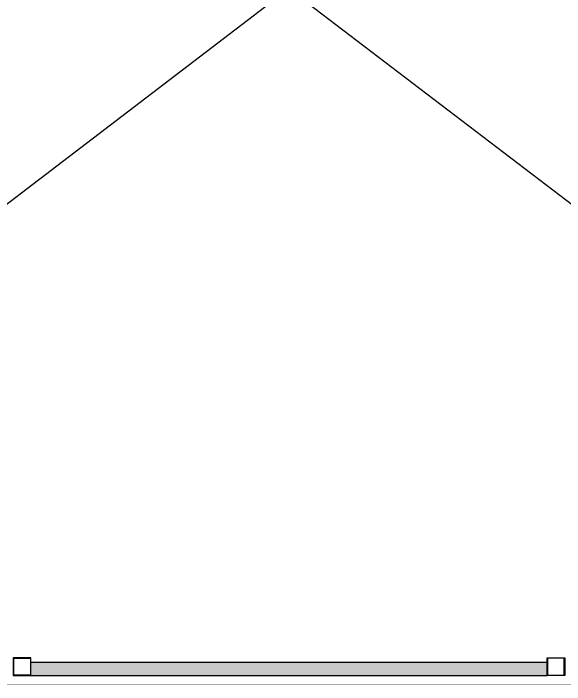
# Model space of a CAD drawing. Header units: centimetres. Extents: x 26200 to 152500, y -600 to 9300.
# Drawn here: x 86231 to 86851, y 1508 to 2263 of the extents above; entities that cross this region are included whole.
import ezdxf

# ---------------------------------------------------------------- set-up
doc = ezdxf.new("R2010")
doc.units = ezdxf.units.CM
for name, color, linetype in [('A-ELEV-04', 8, 'Continuous'), ('A-WALL', 8, 'Continuous'), ('A-WALL-HTCH', 8, 'Continuous'), ('A-WALL-PLST', 8, 'Continuous'), ('S-STEL', 3, 'Continuous')]:
    doc.layers.add(name, color=color, linetype=linetype)

msp = doc.modelspace()

# ---------------------------------------------------------------- hatches: boundary and pattern name
at = {"layer": 'A-WALL-HTCH'}
h = msp.add_hatch(dxfattribs=at)
h.set_pattern_fill('DASH', color=256)
h.set_pattern_definition([(0, (-25792.4476, -0.018), (3.175, 3.175), [3.175, -3.175])])
h.paths.add_polyline_path([(86830.86, 1533.62), (86250.86, 1533.62), (86250.86, 1518.62), (86830.86, 1518.62)])

# ---------------------------------------------------------------- linework, layer by layer
at = {"layer": 'A-ELEV-04'}
for p, q in [((85648.36, 1608.62), (87433.36, 2973.62)), ((85648.36, 2973.62), (87433.36, 1608.62))]:
    msp.add_line(p, q, dxfattribs=at)
at = {"layer": 'A-WALL'}
for p, q in [((86250.86, 1533.62), (86830.86, 1533.62)), ((86250.86, 1518.62), (86830.86, 1518.62))]:
    msp.add_line(p, q, dxfattribs=at)
at = {"layer": 'A-WALL-PLST', "const_width": 0.3}
msp.add_lwpolyline([(82085.86, 1508.62), (87395.86, 1508.59), (87395.86, 1518.59)], dxfattribs=at)
at = {"layer": 'S-STEL'}
msp.add_lwpolyline([(86230.86, 1518.59), (86250.86, 1518.59), (86250.86, 1538.59), (86230.86, 1538.59)], close=True, dxfattribs=at)
at = {"layer": 'S-STEL', "elevation": 0}
for points in [[(86231.46, 1537.99), (86250.26, 1537.99), (86250.26, 1519.19), (86231.46, 1519.19)], [(86830.86, 1538.59), (86850.86, 1538.59), (86850.86, 1518.59), (86830.86, 1518.59)], [(86831.46, 1519.19), (86850.26, 1519.19), (86850.26, 1537.99), (86831.46, 1537.99)]]:
    msp.add_lwpolyline(points, close=True, dxfattribs=at)

doc.saveas('drawing.dxf')
